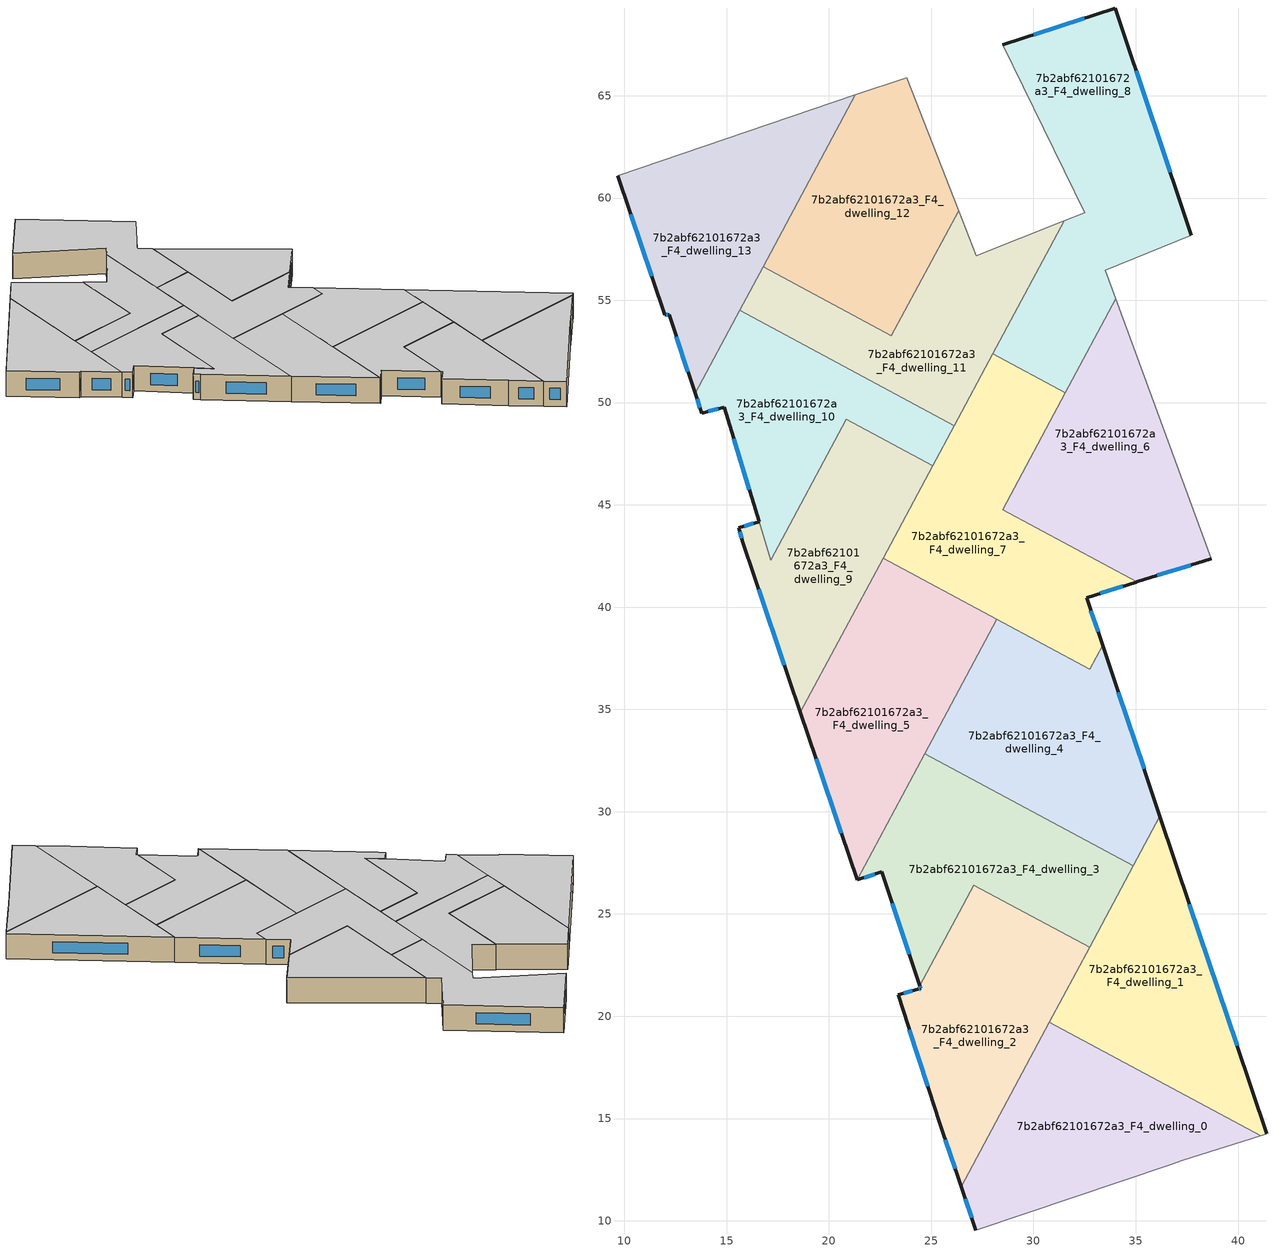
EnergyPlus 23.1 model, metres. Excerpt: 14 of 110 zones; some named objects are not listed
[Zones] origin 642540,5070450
7b2abf62101672a3_F4_dwelling_0
 floor to 7b2abf62101672a3_F3_dwelling_0 (EU_floor_Construction): 41.11,14.16 37.29,12.95 36.69,12.75 27.18,9.55 26.46,11.67 30.78,19.71 z12
 wall outside (EU_wall_Construction): 26.46,11.67 27.18,9.55 z12:15
 wall to 7b2abf62101672a3_F4_dwelling_1 (EU_wall_Construction): 41.11,14.16 30.78,19.71 z12:15
 wall adiabatic (EU_wall_Construction): 27.18,9.55 36.69,12.75 37.29,12.95 41.11,14.16 z12:15
 wall to 7b2abf62101672a3_F4_dwelling_2 (EU_wall_Construction): 30.78,19.71 26.46,11.67 z12:15
 window (EU_Window_Construction): 26.66,11.08 26.98,10.14 z12.83:14.17
 ceiling to 7b2abf62101672a3_F5_dwelling_0 (EU_floor_Construction): 41.11,14.16 30.78,19.71 26.46,11.67 27.18,9.55 36.69,12.75 37.29,12.95 z15
7b2abf62101672a3_F4_dwelling_1
 floor to 7b2abf62101672a3_F3_dwelling_1 (EU_floor_Construction): 36.18,29.78 41.4,14.25 41.11,14.16 30.78,19.71 z12
 wall outside (EU_wall_Construction): 41.4,14.25 36.18,29.78 z12:15
 wall adiabatic (EU_wall_Construction): 41.11,14.16 41.4,14.25 z12:15
 wall to 7b2abf62101672a3_F4_dwelling_3 (EU_wall_Construction): 34.89,27.36 32.74,23.36 z12:15
 wall to 7b2abf62101672a3_F4_dwelling_4 (EU_wall_Construction): 36.18,29.78 34.89,27.36 z12:15
 wall to 7b2abf62101672a3_F4_dwelling_2 (EU_wall_Construction): 32.74,23.36 30.78,19.71 z12:15
 window (EU_Window_Construction): 39.95,18.55 37.63,25.48 z12.83:14.17
 ceiling to 7b2abf62101672a3_F5_dwelling_1 (EU_floor_Construction): 41.4,14.25 36.18,29.78 30.78,19.71 41.11,14.16 z15
7b2abf62101672a3_F4_dwelling_10
 floor to 7b2abf62101672a3_F3_dwelling_10 (EU_floor_Construction): 26.13,48.87 25.08,46.91 20.86,49.18 17.16,42.29 16.58,44.18 14.89,49.78 13.79,49.48 13.46,50.45 15.64,54.5 z12
 wall outside (EU_wall_Construction): 13.46,50.45 13.79,49.48 14.89,49.78 16.58,44.18 z12:15
 wall to 7b2abf62101672a3_F4_dwelling_11 (EU_wall_Construction): 26.13,48.87 15.64,54.5 z12:15
 wall to 7b2abf62101672a3_F4_dwelling_9 (EU_wall_Construction): 16.59,44.18 17.16,42.29 20.86,49.18 25.08,46.91 z12:15
 wall to 7b2abf62101672a3_F4_dwelling_13 (EU_wall_Construction): 15.64,54.5 13.46,50.45 z12:15
 wall to 7b2abf62101672a3_F4_dwelling_7 (EU_wall_Construction): 25.08,46.91 26.13,48.87 z12:15
 window (EU_Window_Construction): 15.36,48.23 16.11,45.73 / 14.09,49.57 14.58,49.7 / 13.55,50.18 13.7,49.75 z12.83:14.17
 ceiling to 7b2abf62101672a3_F5_dwelling_10 (EU_floor_Construction): 25.08,46.91 26.13,48.87 15.64,54.5 13.46,50.45 13.79,49.48 14.89,49.78 16.58,44.18 17.16,42.29 20.86,49.18 z15
7b2abf62101672a3_F4_dwelling_11
 floor to 7b2abf62101672a3_F3_dwelling_11 (EU_floor_Construction): 31.51,58.89 26.13,48.87 15.64,54.5 16.79,56.63 23.05,53.27 26.34,59.38 27.2,57.18 z12
 wall to 7b2abf62101672a3_F4_dwelling_12 (EU_wall_Construction): 26.34,59.38 23.05,53.27 16.79,56.63 z12:15
 wall adiabatic (EU_wall_Construction): 31.51,58.89 27.2,57.18 26.34,59.38 z12:15
 wall to 7b2abf62101672a3_F4_dwelling_8 (EU_wall_Construction): 28.02,52.38 31.51,58.89 z12:15
 wall to 7b2abf62101672a3_F4_dwelling_13 (EU_wall_Construction): 16.79,56.63 15.64,54.5 z12:15
 wall to 7b2abf62101672a3_F4_dwelling_7 (EU_wall_Construction): 26.13,48.87 28.01,52.38 z12:15
 ceiling to 7b2abf62101672a3_F5_dwelling_11 (EU_floor_Construction): 26.13,48.87 31.51,58.89 27.2,57.18 26.34,59.38 23.05,53.27 16.79,56.63 15.64,54.5 z15
7b2abf62101672a3_F4_dwelling_12
 floor to 7b2abf62101672a3_F3_dwelling_12 (EU_floor_Construction): 23.8,65.89 26.34,59.38 23.05,53.27 16.79,56.63 21.3,65.04 z12
 wall adiabatic (EU_wall_Construction): 26.34,59.38 23.8,65.89 21.3,65.04 z12:15
 wall to 7b2abf62101672a3_F4_dwelling_13 (EU_wall_Construction): 21.3,65.04 16.79,56.63 z12:15
 ceiling to 7b2abf62101672a3_F5_dwelling_12 (EU_floor_Construction): 23.05,53.27 26.34,59.38 23.8,65.89 21.3,65.04 16.79,56.63 z15
7b2abf62101672a3_F4_dwelling_13
 floor to 7b2abf62101672a3_F3_dwelling_13 (EU_floor_Construction): 21.3,65.04 13.46,50.45 12.19,54.29 11.99,54.29 9.69,61.09 z12
 wall outside (EU_wall_Construction): 9.69,61.09 11.99,54.29 12.19,54.29 13.46,50.45 z12:15
 wall adiabatic (EU_wall_Construction): 21.3,65.04 9.69,61.09 z12:15
 window (EU_Window_Construction): 12.54,53.22 13.11,51.51 / 12.04,54.29 12.13,54.29 / 10.32,59.21 11.35,56.17 z12.83:14.17
 ceiling to 7b2abf62101672a3_F5_dwelling_13 (EU_floor_Construction): 13.46,50.45 21.3,65.04 9.69,61.09 11.99,54.29 12.19,54.29 z15
7b2abf62101672a3_F4_dwelling_2
 floor to 7b2abf62101672a3_F3_dwelling_2 (EU_floor_Construction): 32.74,23.36 26.46,11.67 25.38,14.85 23.38,21.06 24.34,21.32 24.48,21.36 24.44,21.5 27.07,26.41 z12
 wall outside (EU_wall_Construction): 24.44,21.5 24.48,21.36 24.34,21.32 23.38,21.06 25.38,14.85 26.46,11.67 z12:15
 wall to 7b2abf62101672a3_F4_dwelling_3 (EU_wall_Construction): 32.74,23.36 27.07,26.41 24.44,21.5 z12:15
 window (EU_Window_Construction): 24.45,21.35 24.38,21.33 / 24.45,21.46 24.47,21.4 / 25.68,13.97 26.16,12.55 / 23.94,19.34 24.83,16.57 / 24.08,21.25 23.65,21.13 z12.83:14.17
 ceiling to 7b2abf62101672a3_F5_dwelling_2 (EU_floor_Construction): 26.46,11.67 32.74,23.36 27.07,26.41 24.44,21.5 24.48,21.36 24.34,21.32 23.38,21.06 25.38,14.85 z15
7b2abf62101672a3_F4_dwelling_3
 floor to 7b2abf62101672a3_F3_dwelling_3 (EU_floor_Construction): 34.89,27.36 32.74,23.36 27.07,26.41 24.44,21.5 22.58,27.06 21.38,26.66 21.38,26.68 24.69,32.84 z12
 wall outside (EU_wall_Construction): 21.38,26.68 21.38,26.66 22.58,27.06 24.44,21.5 z12:15
 wall to 7b2abf62101672a3_F4_dwelling_4 (EU_wall_Construction): 34.89,27.36 24.69,32.84 z12:15
 wall to 7b2abf62101672a3_F4_dwelling_5 (EU_wall_Construction): 24.69,32.84 21.38,26.68 z12:15
 window (EU_Window_Construction): 23.1,25.52 23.92,23.04 / 21.72,26.77 22.25,26.95 z12.83:14.17
 ceiling to 7b2abf62101672a3_F5_dwelling_3 (EU_floor_Construction): 32.74,23.36 34.89,27.36 24.69,32.84 21.38,26.68 21.38,26.66 22.58,27.06 24.44,21.5 27.07,26.41 z15
7b2abf62101672a3_F4_dwelling_4
 floor to 7b2abf62101672a3_F3_dwelling_4 (EU_floor_Construction): 33.38,38.15 36.18,29.78 34.89,27.36 24.69,32.84 28.21,39.41 32.74,36.97 z12
 wall outside (EU_wall_Construction): 36.18,29.78 33.38,38.15 z12:15
 wall to 7b2abf62101672a3_F4_dwelling_7 (EU_wall_Construction): 33.38,38.15 32.74,36.97 28.21,39.41 z12:15
 wall to 7b2abf62101672a3_F4_dwelling_5 (EU_wall_Construction): 28.21,39.41 24.69,32.84 z12:15
 window (EU_Window_Construction): 35.41,32.1 34.15,35.83 z12.83:14.17
 ceiling to 7b2abf62101672a3_F5_dwelling_4 (EU_floor_Construction): 34.89,27.36 36.18,29.78 33.38,38.15 32.74,36.97 28.21,39.41 24.69,32.84 z15
7b2abf62101672a3_F4_dwelling_5
 floor to 7b2abf62101672a3_F3_dwelling_5 (EU_floor_Construction): 28.21,39.41 21.38,26.68 18.61,34.85 22.65,42.39 z12
 wall outside (EU_wall_Construction): 18.61,34.85 21.38,26.68 z12:15
 wall to 7b2abf62101672a3_F4_dwelling_9 (EU_wall_Construction): 22.65,42.39 18.61,34.85 z12:15
 wall to 7b2abf62101672a3_F4_dwelling_7 (EU_wall_Construction): 28.21,39.41 22.65,42.39 z12:15
 window (EU_Window_Construction): 19.37,32.59 20.61,28.94 z12.83:14.17
 ceiling to 7b2abf62101672a3_F5_dwelling_5 (EU_floor_Construction): 21.38,26.68 28.21,39.41 22.65,42.39 18.61,34.85 z15
7b2abf62101672a3_F4_dwelling_6
 floor to 7b2abf62101672a3_F3_dwelling_6 (EU_floor_Construction): 34.02,55.07 38.7,42.37 35.05,41.24 28.49,44.76 z12
 wall outside (EU_wall_Construction): 35.05,41.24 38.7,42.37 z12:15
 wall adiabatic (EU_wall_Construction): 38.7,42.37 34.02,55.07 z12:15
 wall to 7b2abf62101672a3_F4_dwelling_7 (EU_wall_Construction): 31.56,50.48 28.49,44.76 35.05,41.24 z12:15
 wall to 7b2abf62101672a3_F4_dwelling_8 (EU_wall_Construction): 34.02,55.07 31.56,50.48 z12:15
 window (EU_Window_Construction): 36.06,41.55 37.69,42.06 z12.83:14.17
 ceiling to 7b2abf62101672a3_F5_dwelling_6 (EU_floor_Construction): 38.7,42.37 34.02,55.07 28.49,44.76 35.05,41.24 z15
7b2abf62101672a3_F4_dwelling_7
 floor to 7b2abf62101672a3_F3_dwelling_7 (EU_floor_Construction): 31.56,50.48 28.49,44.76 35.05,41.24 35.03,41.23 32.6,40.47 33.38,38.15 32.74,36.97 22.65,42.39 28.02,52.38 z12
 wall outside (EU_wall_Construction): 33.38,38.15 32.6,40.47 35.03,41.23 35.05,41.24 z12:15
 wall to 7b2abf62101672a3_F4_dwelling_8 (EU_wall_Construction): 31.56,50.48 28.02,52.38 z12:15
 wall to 7b2abf62101672a3_F4_dwelling_9 (EU_wall_Construction): 25.08,46.91 22.65,42.39 z12:15
 window (EU_Window_Construction): 33.27,40.68 34.35,41.02 / 33.16,38.79 32.81,39.83 z12.83:14.17
 ceiling to 7b2abf62101672a3_F5_dwelling_7 (EU_floor_Construction): 33.38,38.15 32.6,40.47 35.03,41.23 35.05,41.24 28.49,44.76 31.56,50.48 28.02,52.38 22.65,42.39 32.74,36.97 z15
7b2abf62101672a3_F4_dwelling_8
 floor to 7b2abf62101672a3_F3_dwelling_8 (EU_floor_Construction): 34.01,69.29 37.7,58.18 33.5,56.48 34.02,55.07 31.56,50.48 28.02,52.38 31.51,58.89 32.5,59.28 28.5,67.49 z12
 wall outside (EU_wall_Construction): 37.7,58.18 34.01,69.29 28.5,67.49 z12:15
 wall adiabatic (EU_wall_Construction): 34.02,55.07 33.5,56.48 37.7,58.18 / 28.5,67.49 32.5,59.28 31.51,58.89 z12:15
 window (EU_Window_Construction): 32.48,68.79 30.02,67.99 / 36.68,61.26 35.03,66.22 z12.83:14.17
 ceiling to 7b2abf62101672a3_F5_dwelling_8 (EU_floor_Construction): 34.02,55.07 33.5,56.48 37.7,58.18 34.01,69.29 28.5,67.49 32.5,59.28 31.51,58.89 28.02,52.38 31.56,50.48 z15
7b2abf62101672a3_F4_dwelling_9
 floor to 7b2abf62101672a3_F3_dwelling_9 (EU_floor_Construction): 25.08,46.91 18.61,34.85 15.79,43.18 15.58,43.88 16.59,44.18 17.16,42.29 20.86,49.18 z12
 wall outside (EU_wall_Construction): 16.59,44.18 15.58,43.88 15.79,43.18 18.61,34.85 z12:15
 window (EU_Window_Construction): 15.64,43.68 15.73,43.37 / 16.31,44.09 15.86,43.96 / 16.57,40.87 17.83,37.16 z12.83:14.17
 ceiling to 7b2abf62101672a3_F5_dwelling_9 (EU_floor_Construction): 18.61,34.85 25.08,46.91 20.86,49.18 17.16,42.29 16.59,44.18 15.58,43.88 15.79,43.18 z15
[Building]
EU S2 Campaign: North Axis=0; Terrain=City; Solar Distribution=FullExterior
[Site:Location]
Lyon-Bron: Latitude=45.75; Longitude=5; Time Zone=1; Elevation=198
[SizingPeriod:WeatherFileDays]
AnnualSizingPeriod: Begin Month=1; Begin Day of Month=1; End Month=12; End Day of Month=31; Day of Week for Start Day=Monday; Use Weather File Daylight Saving Period=No; Use Weather File Rain and Snow Indicators=No
[MATERIAL]
EU_InternalMass_Material: Roughness=MediumRough; Thickness=0.1; Conductivity=1; Density=1800; Specific Heat=900; Thermal Absorptance=0.9; Solar Absorptance=0.7; Visible Absorptance=0.7
[MATERIAL:NOMASS] Roughness=MediumRough; Thermal Absorptance=0.9; Solar Absorptance=0.7; Visible Absorptance=0.7
Name | Thermal Resistance
EU_wall_NoMass | 1.97775
EU_floor_NoMass | 1.84812
[WINDOWMATERIAL:SIMPLEGLAZINGSYSTEM]
EU_Window_SimpleGlazing: UFactor=3.27502; Solar Heat Gain Coefficient=0.76; Visible Transmittance=0.76
[CONSTRUCTION]
EU_wall_Construction: EU_wall_NoMass
EU_floor_Construction: EU_floor_NoMass
EU_Window_Construction: EU_Window_SimpleGlazing
EU_InternalMass_Construction: EU_InternalMass_Material
[ZONE] Type=1; Multiplier=1; Ceiling Height=autocalculate; Floor Area=autocalculate; Part of Total Floor Area=Yes
Name | Volume
7b2abf62101672a3_F4_dwelling_0 | 208.52
7b2abf62101672a3_F4_dwelling_1 | 208.521
7b2abf62101672a3_F4_dwelling_10 | 176.396
7b2abf62101672a3_F4_dwelling_11 | 184.082
7b2abf62101672a3_F4_dwelling_12 | 203.602
7b2abf62101672a3_F4_dwelling_13 | 208.516
7b2abf62101672a3_F4_dwelling_2 | 198.909
7b2abf62101672a3_F4_dwelling_3 | 208.549
7b2abf62101672a3_F4_dwelling_4 | 226.296
7b2abf62101672a3_F4_dwelling_5 | 217.562
7b2abf62101672a3_F4_dwelling_6 | 208.264
7b2abf62101672a3_F4_dwelling_7 | 235.359
7b2abf62101672a3_F4_dwelling_8 | 262.44
7b2abf62101672a3_F4_dwelling_9 | 172.322
[INTERNALMASS] Construction=EU_InternalMass_Construction
Name | Zone or ZoneList | Surface Area
7b2abf62101672a3_F4_dwelling_0_EU_InternalMass | 7b2abf62101672a3_F4_dwelling_0 | 69.5068
7b2abf62101672a3_F4_dwelling_1_EU_InternalMass | 7b2abf62101672a3_F4_dwelling_1 | 69.5077
7b2abf62101672a3_F4_dwelling_2_EU_InternalMass | 7b2abf62101672a3_F4_dwelling_2 | 66.3049
7b2abf62101672a3_F4_dwelling_3_EU_InternalMass | 7b2abf62101672a3_F4_dwelling_3 | 69.5152
7b2abf62101672a3_F4_dwelling_4_EU_InternalMass | 7b2abf62101672a3_F4_dwelling_4 | 75.4354
7b2abf62101672a3_F4_dwelling_5_EU_InternalMass | 7b2abf62101672a3_F4_dwelling_5 | 72.5219
7b2abf62101672a3_F4_dwelling_6_EU_InternalMass | 7b2abf62101672a3_F4_dwelling_6 | 69.4155
7b2abf62101672a3_F4_dwelling_7_EU_InternalMass | 7b2abf62101672a3_F4_dwelling_7 | 78.453
7b2abf62101672a3_F4_dwelling_8_EU_InternalMass | 7b2abf62101672a3_F4_dwelling_8 | 87.4835
7b2abf62101672a3_F4_dwelling_9_EU_InternalMass | 7b2abf62101672a3_F4_dwelling_9 | 57.4423
7b2abf62101672a3_F4_dwelling_10_EU_InternalMass | 7b2abf62101672a3_F4_dwelling_10 | 58.7954
7b2abf62101672a3_F4_dwelling_11_EU_InternalMass | 7b2abf62101672a3_F4_dwelling_11 | 61.3596
7b2abf62101672a3_F4_dwelling_12_EU_InternalMass | 7b2abf62101672a3_F4_dwelling_12 | 67.8653
7b2abf62101672a3_F4_dwelling_13_EU_InternalMass | 7b2abf62101672a3_F4_dwelling_13 | 69.5053
[OTHEREQUIPMENT] Fuel Type=Electricity; Design Level Calculation Method=Watts/Area; Power per Zone Floor Area=1; Fraction Latent=0; Fraction Radiant=0; Fraction Lost=0; Carbon Dioxide Generation Rate=0; EndUse Subcategory=EU_Step8_InternalGains
Name | Zone or ZoneList or Space or SpaceList | Schedule
EU_Step8_InternalGain_7b2abf62101672a3_F4_dwelling_0_f000 | 7b2abf62101672a3_F4_dwelling_0 | EU_Step8_GainSchedule_7b2abf62101672a3_F4_dwelling_0_f000
EU_Step8_InternalGain_7b2abf62101672a3_F4_dwelling_1_f000 | 7b2abf62101672a3_F4_dwelling_1 | EU_Step8_GainSchedule_7b2abf62101672a3_F4_dwelling_1_f000
EU_Step8_InternalGain_7b2abf62101672a3_F4_dwelling_2_f000 | 7b2abf62101672a3_F4_dwelling_2 | EU_Step8_GainSchedule_7b2abf62101672a3_F4_dwelling_2_f000
EU_Step8_InternalGain_7b2abf62101672a3_F4_dwelling_3_f000 | 7b2abf62101672a3_F4_dwelling_3 | EU_Step8_GainSchedule_7b2abf62101672a3_F4_dwelling_3_f000
EU_Step8_InternalGain_7b2abf62101672a3_F4_dwelling_4_f000 | 7b2abf62101672a3_F4_dwelling_4 | EU_Step8_GainSchedule_7b2abf62101672a3_F4_dwelling_4_f000
EU_Step8_InternalGain_7b2abf62101672a3_F4_dwelling_5_f000 | 7b2abf62101672a3_F4_dwelling_5 | EU_Step8_GainSchedule_7b2abf62101672a3_F4_dwelling_5_f000
EU_Step8_InternalGain_7b2abf62101672a3_F4_dwelling_6_f000 | 7b2abf62101672a3_F4_dwelling_6 | EU_Step8_GainSchedule_7b2abf62101672a3_F4_dwelling_6_f000
EU_Step8_InternalGain_7b2abf62101672a3_F4_dwelling_7_f000 | 7b2abf62101672a3_F4_dwelling_7 | EU_Step8_GainSchedule_7b2abf62101672a3_F4_dwelling_7_f000
EU_Step8_InternalGain_7b2abf62101672a3_F4_dwelling_8_f000 | 7b2abf62101672a3_F4_dwelling_8 | EU_Step8_GainSchedule_7b2abf62101672a3_F4_dwelling_8_f000
EU_Step8_InternalGain_7b2abf62101672a3_F4_dwelling_9_f000 | 7b2abf62101672a3_F4_dwelling_9 | EU_Step8_GainSchedule_7b2abf62101672a3_F4_dwelling_9_f000
EU_Step8_InternalGain_7b2abf62101672a3_F4_dwelling_10_f000 | 7b2abf62101672a3_F4_dwelling_10 | EU_Step8_GainSchedule_7b2abf62101672a3_F4_dwelling_10_f000
EU_Step8_InternalGain_7b2abf62101672a3_F4_dwelling_11_f000 | 7b2abf62101672a3_F4_dwelling_11 | EU_Step8_GainSchedule_7b2abf62101672a3_F4_dwelling_11_f000
EU_Step8_InternalGain_7b2abf62101672a3_F4_dwelling_12_f000 | 7b2abf62101672a3_F4_dwelling_12 | EU_Step8_GainSchedule_7b2abf62101672a3_F4_dwelling_12_f000
EU_Step8_InternalGain_7b2abf62101672a3_F4_dwelling_13_f000 | 7b2abf62101672a3_F4_dwelling_13 | EU_Step8_GainSchedule_7b2abf62101672a3_F4_dwelling_13_f000
[ZONEVENTILATION:DESIGNFLOWRATE] Schedule=EU_AlwaysOn; Design Flow Rate Calculation Method=AirChanges/Hour; Air Changes per Hour=0.759424; Ventilation Type=Natural; Fan Pressure Rise=0; Fan Total Efficiency=1; Constant Term Coefficient=1; Temperature Term Coefficient=0; Velocity Term Coefficient=0; Velocity Squared Term Coefficient=0; Minimum Indoor Temperature=-100; Maximum Indoor Temperature=100; Delta Temperature=-100; Minimum Outdoor Temperature=-100; Maximum Outdoor Temperature=100; Maximum Wind Speed=40
Name | Zone or ZoneList or Space or SpaceList
EU_ConstantAir_7b2abf62101672a3_F4_dwelling_0 | 7b2abf62101672a3_F4_dwelling_0
EU_ConstantAir_7b2abf62101672a3_F4_dwelling_1 | 7b2abf62101672a3_F4_dwelling_1
EU_ConstantAir_7b2abf62101672a3_F4_dwelling_2 | 7b2abf62101672a3_F4_dwelling_2
EU_ConstantAir_7b2abf62101672a3_F4_dwelling_3 | 7b2abf62101672a3_F4_dwelling_3
EU_ConstantAir_7b2abf62101672a3_F4_dwelling_4 | 7b2abf62101672a3_F4_dwelling_4
EU_ConstantAir_7b2abf62101672a3_F4_dwelling_5 | 7b2abf62101672a3_F4_dwelling_5
EU_ConstantAir_7b2abf62101672a3_F4_dwelling_6 | 7b2abf62101672a3_F4_dwelling_6
EU_ConstantAir_7b2abf62101672a3_F4_dwelling_7 | 7b2abf62101672a3_F4_dwelling_7
EU_ConstantAir_7b2abf62101672a3_F4_dwelling_8 | 7b2abf62101672a3_F4_dwelling_8
EU_ConstantAir_7b2abf62101672a3_F4_dwelling_9 | 7b2abf62101672a3_F4_dwelling_9
EU_ConstantAir_7b2abf62101672a3_F4_dwelling_10 | 7b2abf62101672a3_F4_dwelling_10
EU_ConstantAir_7b2abf62101672a3_F4_dwelling_11 | 7b2abf62101672a3_F4_dwelling_11
EU_ConstantAir_7b2abf62101672a3_F4_dwelling_12 | 7b2abf62101672a3_F4_dwelling_12
EU_ConstantAir_7b2abf62101672a3_F4_dwelling_13 | 7b2abf62101672a3_F4_dwelling_13
[HVACTEMPLATE:ZONE:IDEALLOADSAIRSYSTEM] System Availability Schedule=EU_AlwaysOn; Maximum Heating Supply Air Temperature=50; Minimum Cooling Supply Air Temperature=13; Maximum Heating Supply Air Humidity Ratio=0.0156; Minimum Cooling Supply Air Humidity Ratio=0.0077; Heating Limit=NoLimit; Cooling Limit=NoLimit; Heating Availability Schedule=EU_AlwaysOn; Cooling Availability Schedule=EU_CoolingOff; Dehumidification Control Type=ConstantSensibleHeatRatio; Cooling Sensible Heat Ratio=0.7; Dehumidification Setpoint=60; Humidification Control Type=None; Humidification Setpoint=30; Outdoor Air Method=None; Outdoor Air Flow Rate per Person=0.00944; Outdoor Air Flow Rate per Zone Floor Area=0; Outdoor Air Flow Rate per Zone=0; Demand Controlled Ventilation Type=None; Outdoor Air Economizer Type=NoEconomizer; Heat Recovery Type=None; Sensible Heat Recovery Effectiveness=0.7; Latent Heat Recovery Effectiveness=0.65
Name | Template Thermostat
7b2abf62101672a3_F4_dwelling_0 | EU_HeatOnly_7b2abf62101672a3_F4_dwelling_0
7b2abf62101672a3_F4_dwelling_1 | EU_HeatOnly_7b2abf62101672a3_F4_dwelling_1
7b2abf62101672a3_F4_dwelling_2 | EU_HeatOnly_7b2abf62101672a3_F4_dwelling_2
7b2abf62101672a3_F4_dwelling_3 | EU_HeatOnly_7b2abf62101672a3_F4_dwelling_3
7b2abf62101672a3_F4_dwelling_4 | EU_HeatOnly_7b2abf62101672a3_F4_dwelling_4
7b2abf62101672a3_F4_dwelling_5 | EU_HeatOnly_7b2abf62101672a3_F4_dwelling_5
7b2abf62101672a3_F4_dwelling_6 | EU_HeatOnly_7b2abf62101672a3_F4_dwelling_6
7b2abf62101672a3_F4_dwelling_7 | EU_HeatOnly_7b2abf62101672a3_F4_dwelling_7
7b2abf62101672a3_F4_dwelling_8 | EU_HeatOnly_7b2abf62101672a3_F4_dwelling_8
7b2abf62101672a3_F4_dwelling_9 | EU_HeatOnly_7b2abf62101672a3_F4_dwelling_9
7b2abf62101672a3_F4_dwelling_10 | EU_HeatOnly_7b2abf62101672a3_F4_dwelling_10
7b2abf62101672a3_F4_dwelling_11 | EU_HeatOnly_7b2abf62101672a3_F4_dwelling_11
7b2abf62101672a3_F4_dwelling_12 | EU_HeatOnly_7b2abf62101672a3_F4_dwelling_12
7b2abf62101672a3_F4_dwelling_13 | EU_HeatOnly_7b2abf62101672a3_F4_dwelling_13
[SIZING:ZONE] Zone Cooling Design Supply Air Temperature Input Method=SupplyAirTemperature; Zone Cooling Design Supply Air Temperature=13; Zone Heating Design Supply Air Temperature Input Method=SupplyAirTemperature; Zone Heating Design Supply Air Temperature=50; Zone Cooling Design Supply Air Humidity Ratio=0.008; Zone Heating Design Supply Air Humidity Ratio=0.008; Cooling Design Air Flow Method=DesignDay; Cooling Design Air Flow Rate=0; Cooling Minimum Air Flow per Zone Floor Area=0.000762; Cooling Minimum Air Flow=0; Cooling Minimum Air Flow Fraction=0.2; Heating Design Air Flow Method=DesignDay; Heating Design Air Flow Rate=0; Heating Maximum Air Flow per Zone Floor Area=0.002032; Heating Maximum Air Flow=0.141576; Heating Maximum Air Flow Fraction=0.3; Account for Dedicated Outdoor Air System=No; Dedicated Outdoor Air System Control Strategy=NeutralSupplyAir; Dedicated Outdoor Air Low Setpoint Temperature for Design=autosize; Dedicated Outdoor Air High Setpoint Temperature for Design=autosize; Zone Load Sizing Method=Sensible Load Only No Latent Load; Zone Latent Cooling Design Supply Air Humidity Ratio Input Method=HumidityRatioDifference; Zone Cooling Design Supply Air Humidity Ratio Difference=0.005; Zone Latent Heating Design Supply Air Humidity Ratio Input Method=HumidityRatioDifference; Zone Humidification Design Supply Air Humidity Ratio Difference=0.005
7b2abf62101672a3_F4_dwelling_0; 7b2abf62101672a3_F4_dwelling_1; 7b2abf62101672a3_F4_dwelling_2; 7b2abf62101672a3_F4_dwelling_3; 7b2abf62101672a3_F4_dwelling_4; 7b2abf62101672a3_F4_dwelling_5; 7b2abf62101672a3_F4_dwelling_6; 7b2abf62101672a3_F4_dwelling_7; 7b2abf62101672a3_F4_dwelling_8; 7b2abf62101672a3_F4_dwelling_9; 7b2abf62101672a3_F4_dwelling_10; 7b2abf62101672a3_F4_dwelling_11; 7b2abf62101672a3_F4_dwelling_12; 7b2abf62101672a3_F4_dwelling_13
[SCHEDULE:CONSTANT]
Name | Hourly Value
EU_AlwaysOn | 1
EU_CoolingOff | 0
[SCHEDULE:FILE] Column Number=1; Rows to Skip at Top=0; Number of Hours of Data=8760; Column Separator=Comma; Interpolate to Timestep=No; Minutes per Item=60; Adjust Schedule for Daylight Savings=Yes
Name | File
EU_Step8_GainSchedule_7b2abf62101672a3_F4_dwelling_0_f000 | ../../schedules/7b2abf62101672a3/7b2abf62101672a3_F4_dwelling_0_f000_gain.csv
EU_Step8_GainSchedule_7b2abf62101672a3_F4_dwelling_1_f000 | ../../schedules/7b2abf62101672a3/7b2abf62101672a3_F4_dwelling_1_f000_gain.csv
EU_Step8_GainSchedule_7b2abf62101672a3_F4_dwelling_2_f000 | ../../schedules/7b2abf62101672a3/7b2abf62101672a3_F4_dwelling_2_f000_gain.csv
EU_Step8_GainSchedule_7b2abf62101672a3_F4_dwelling_3_f000 | ../../schedules/7b2abf62101672a3/7b2abf62101672a3_F4_dwelling_3_f000_gain.csv
EU_Step8_GainSchedule_7b2abf62101672a3_F4_dwelling_4_f000 | ../../schedules/7b2abf62101672a3/7b2abf62101672a3_F4_dwelling_4_f000_gain.csv
EU_Step8_GainSchedule_7b2abf62101672a3_F4_dwelling_5_f000 | ../../schedules/7b2abf62101672a3/7b2abf62101672a3_F4_dwelling_5_f000_gain.csv
EU_Step8_GainSchedule_7b2abf62101672a3_F4_dwelling_6_f000 | ../../schedules/7b2abf62101672a3/7b2abf62101672a3_F4_dwelling_6_f000_gain.csv
EU_Step8_GainSchedule_7b2abf62101672a3_F4_dwelling_7_f000 | ../../schedules/7b2abf62101672a3/7b2abf62101672a3_F4_dwelling_7_f000_gain.csv
EU_Step8_GainSchedule_7b2abf62101672a3_F4_dwelling_8_f000 | ../../schedules/7b2abf62101672a3/7b2abf62101672a3_F4_dwelling_8_f000_gain.csv
EU_Step8_GainSchedule_7b2abf62101672a3_F4_dwelling_9_f000 | ../../schedules/7b2abf62101672a3/7b2abf62101672a3_F4_dwelling_9_f000_gain.csv
EU_Step8_GainSchedule_7b2abf62101672a3_F4_dwelling_10_f000 | ../../schedules/7b2abf62101672a3/7b2abf62101672a3_F4_dwelling_10_f000_gain.csv
EU_Step8_GainSchedule_7b2abf62101672a3_F4_dwelling_11_f000 | ../../schedules/7b2abf62101672a3/7b2abf62101672a3_F4_dwelling_11_f000_gain.csv
EU_Step8_GainSchedule_7b2abf62101672a3_F4_dwelling_12_f000 | ../../schedules/7b2abf62101672a3/7b2abf62101672a3_F4_dwelling_12_f000_gain.csv
EU_Step8_GainSchedule_7b2abf62101672a3_F4_dwelling_13_f000 | ../../schedules/7b2abf62101672a3/7b2abf62101672a3_F4_dwelling_13_f000_gain.csv
